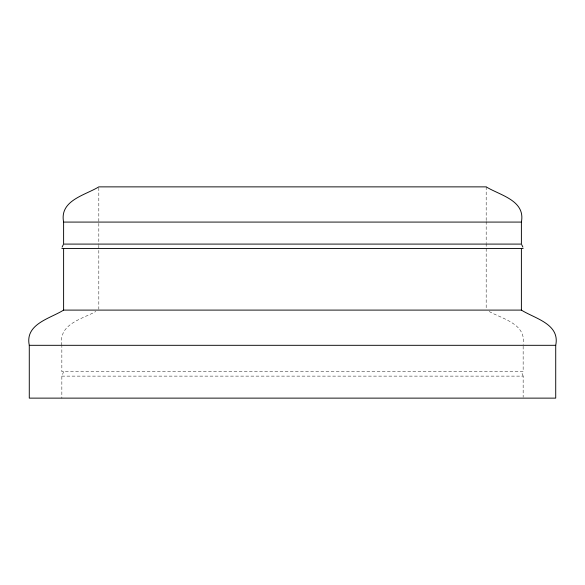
<?xml version="1.0" encoding="UTF-8"?>
<svg xmlns="http://www.w3.org/2000/svg" width="585" height="585" viewBox="0 0 585 585"><rect width="100%" height="100%" fill="white"/><g stroke="black" fill="none" stroke-linecap="round" stroke-linejoin="round"><path stroke-width="0.44" stroke-dasharray="2.92 2.19" d="M61.849 345.311C58.207 324.068 81.622 319.271 95.845 311.505M63.611 371.724L61.849 376.118L61.849 398.129M61.849 376.118L523.151 376.118L523.151 397.244M489.155 311.505C502.734 319.052 526.485 323.914 523.129 344.455M523.151 376.118L521.389 371.724M523.151 346.225L523.151 371.724L61.849 371.724L61.849 346.225M486.179 186.871L486.179 220.647M486.179 221.561L486.179 242.556M486.179 243.47L486.179 309.194M98.821 187.785L98.821 222.475M98.821 223.382L98.821 244.384M98.821 245.29L98.821 309.194"/><path stroke-width="0.88" d="M63.611 222.081C59.341 200.414 84.957 195.339 98.821 186.871L486.179 186.871C500.043 195.339 525.659 200.414 521.389 222.081L521.389 244.091L63.611 244.091L63.611 222.081L521.389 222.081M555.721 345.311C560.211 323.966 534.975 318.635 521.389 310.101L63.611 310.101C50.025 318.635 24.789 323.966 29.279 345.311L29.279 398.129L555.721 398.129L555.721 345.311L29.279 345.311M62.112 247.097L63.275 244.713M61.827 248.486L523.173 248.486M521.725 244.713L522.888 247.097M521.389 248.486L521.389 310.101M63.611 248.486L63.611 310.101"/></g></svg>
